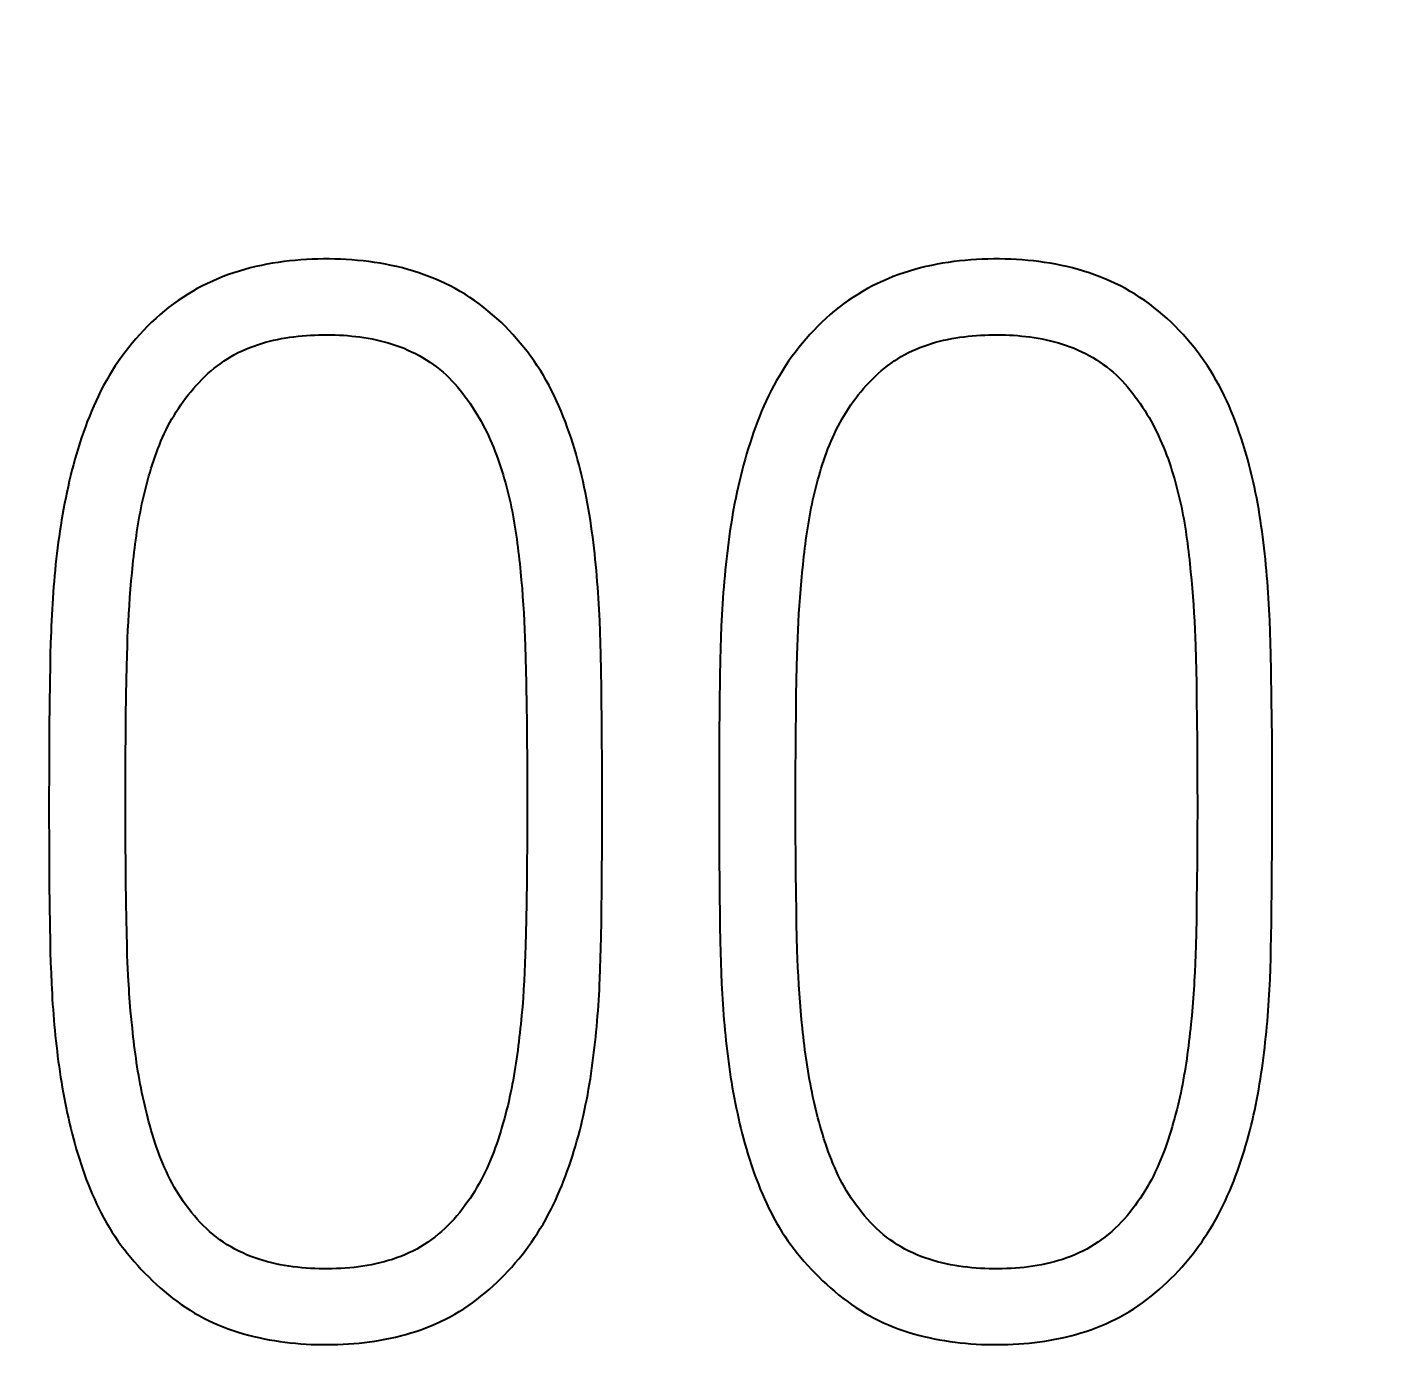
# Model space of a CAD drawing. Extents: x 0 to 420, y 0 to 297.
# Drawn here: x 137.503 to 139.524, y 172.102 to 174.103 of the extents above; entities that cross this region are included whole.
import ezdxf
from ezdxf.enums import TextEntityAlignment as Align

# ---------------------------------------------------------------- set-up
doc = ezdxf.new("R2010")
doc.units = 0
doc.header["$LTSCALE"] = 23.1
doc.layers.add('10100_DIM_FRONT', color=7, linetype='CONTINUOUS')
doc.layers.add('10500_FRONT_LABELING', color=7, linetype='CONTINUOUS')
doc.dimstyles.get("Standard").update_dxf_attribs({"dimtxt": 2.5, "dimasz": 2.5, "dimexe": 1.25, "dimexo": 0.625, "dimtad": 1, "dimcen": 2.5, "dimazin": 3, "dimtfac": 1, "dimtmove": 0, "dimatfit": 3})

# ---------------------------------------------------------------- blocks, each defined once
blk = doc.blocks.new('*D1')
at = {"layer": '10100_DIM_FRONT', "linetype": 'CONTINUOUS'}
for p, q in [((146.3081, 189.647), (146.3081, 124.8979)), ((102.8081, 149.198), (102.8081, 124.8979)), ((102.8081, 126.8979), (124.5581, 126.8979)), ((146.3081, 126.8979), (124.5581, 126.8979))]:
    blk.add_line(p, q, dxfattribs=at)
for points in [[(106.3081, 127.3979), (102.8081, 126.8979), (106.3081, 126.3979)], [(142.8081, 126.3979), (146.3081, 126.8979), (142.8081, 127.3979)]]:
    blk.add_solid(points, dxfattribs=at)
blk.add_text('43,5', height=3.5, dxfattribs=at).set_placement((120.5248, 127.7729), (130.2748, 127.7729), align=Align.FIT)

msp = doc.modelspace()

# ---------------------------------------------------------------- linework, layer by layer
at = {"layer": '10500_FRONT_LABELING', "color": 7, "linetype": 'CONTINUOUS'}
for p, q in [((138.2386, 173.3021), (138.2398, 173.2899)), ((139.2388, 173.3021), (139.24, 173.2899)), ((137.6578, 173.2641), (137.6588, 173.2764)), ((137.6588, 173.2764), (137.66, 173.2886)), ((138.2398, 173.2899), (138.2409, 173.2777)), ((138.2409, 173.2777), (138.242, 173.2655)), ((138.658, 173.2641), (138.659, 173.2764)), ((138.659, 173.2764), (138.6601, 173.2886)), ((139.24, 173.2899), (139.2411, 173.2777)), ((139.2411, 173.2777), (139.2422, 173.2655)), ((137.6569, 173.2519), (137.6578, 173.2641)), ((138.242, 173.2655), (138.2429, 173.2533)), ((138.2429, 173.2533), (138.2438, 173.241)), ((138.6571, 173.2519), (138.658, 173.2641)), ((139.2422, 173.2655), (139.2431, 173.2533)), ((139.2431, 173.2533), (139.244, 173.241)), ((137.6552, 173.2275), (137.656, 173.2397)), ((137.656, 173.2397), (137.6569, 173.2519)), ((138.2438, 173.241), (138.2446, 173.2288)), ((138.6554, 173.2275), (138.6562, 173.2397)), ((138.6562, 173.2397), (138.6571, 173.2519)), ((139.244, 173.241), (139.2448, 173.2288)), ((137.6539, 173.203), (137.6545, 173.2152)), ((137.6545, 173.2152), (137.6552, 173.2275)), ((138.2446, 173.2288), (138.2453, 173.2165)), ((138.2453, 173.2165), (138.2459, 173.2042)), ((138.3587, 173.2005), (138.358, 173.2172)), ((138.6541, 173.203), (138.6547, 173.2152)), ((138.6547, 173.2152), (138.6554, 173.2275)), ((139.2448, 173.2288), (139.2455, 173.2165)), ((139.2455, 173.2165), (139.2461, 173.2042)), ((139.3589, 173.2005), (139.3582, 173.2172)), ((137.6534, 173.1908), (137.6539, 173.203)), ((138.2459, 173.2042), (138.2464, 173.1919)), ((138.3592, 173.1838), (138.3587, 173.2005)), ((138.6536, 173.1908), (138.6541, 173.203)), ((139.2461, 173.2042), (139.2466, 173.1919)), ((139.3594, 173.1838), (139.3589, 173.2005)), ((137.5384, 173.184), (137.538, 173.1673)), ((137.6526, 173.1663), (137.653, 173.1785)), ((137.653, 173.1785), (137.6534, 173.1908)), ((138.2464, 173.1919), (138.2469, 173.1796)), ((138.2469, 173.1796), (138.2474, 173.1611)), ((138.3597, 173.1671), (138.3592, 173.1838)), ((138.5384, 173.1757), (138.538, 173.1589)), ((138.5389, 173.1924), (138.5384, 173.1757)), ((138.6528, 173.1663), (138.6532, 173.1785)), ((138.6532, 173.1785), (138.6536, 173.1908)), ((139.2466, 173.1919), (139.2471, 173.1796)), ((139.2471, 173.1796), (139.2476, 173.1611)), ((139.3599, 173.1671), (139.3594, 173.1838)), ((137.538, 173.1673), (137.5376, 173.1506)), ((137.6521, 173.1479), (137.6526, 173.1663)), ((138.2474, 173.1611), (138.2479, 173.1427)), ((138.3602, 173.142), (138.3597, 173.1671)), ((138.538, 173.1589), (138.5375, 173.1338)), ((138.6523, 173.1479), (138.6528, 173.1663)), ((139.2476, 173.1611), (139.2481, 173.1427)), ((139.3604, 173.142), (139.3599, 173.1671)), ((137.5376, 173.1506), (137.5372, 173.1255)), ((137.6517, 173.1295), (137.6521, 173.1479)), ((138.3605, 173.1169), (138.3602, 173.142)), ((138.5375, 173.1338), (138.537, 173.092)), ((138.6519, 173.1295), (138.6523, 173.1479)), ((139.2481, 173.1427), (139.2485, 173.1242)), ((139.3609, 173.1002), (139.3604, 173.142)), ((137.5372, 173.1255), (137.5365, 173.0585)), ((137.6513, 173.105), (137.6517, 173.1295)), ((138.2484, 173.118), (138.2488, 173.0934)), ((138.3613, 173.05), (138.3605, 173.1169)), ((138.6514, 173.105), (138.6519, 173.1295)), ((139.2485, 173.1242), (139.2489, 173.0996)), ((137.6508, 173.0744), (137.6513, 173.105)), ((138.2488, 173.0934), (138.2492, 173.0626)), ((138.537, 173.092), (138.5365, 173.0417)), ((138.6511, 173.0805), (138.6514, 173.105)), ((139.2489, 173.0996), (139.2493, 173.0688)), ((139.3615, 173.0416), (139.3609, 173.1002)), ((137.6505, 173.0437), (137.6508, 173.0744)), ((138.6507, 173.0499), (138.6511, 173.0805)), ((137.5365, 173.0585), (137.5361, 173.0082)), ((138.2492, 173.0626), (138.2494, 173.038)), ((139.2493, 173.0688), (139.2496, 173.038)), ((137.6503, 173.0192), (137.6505, 173.0437)), ((138.2494, 173.038), (138.2496, 173.0134)), ((138.3616, 172.9998), (138.3613, 173.05)), ((138.5365, 173.0417), (138.5362, 172.9915)), ((138.6505, 173.0254), (138.6507, 173.0499)), ((139.2496, 173.038), (139.2498, 173.0134)), ((139.3618, 172.9914), (139.3615, 173.0416)), ((137.6502, 172.9886), (137.6503, 173.0192)), ((138.2496, 173.0134), (138.2497, 172.9826)), ((138.6504, 172.9947), (138.6505, 173.0254)), ((139.2498, 173.0134), (139.2499, 172.9826)), ((137.5361, 173.0082), (137.536, 172.9335)), ((138.3617, 172.9579), (138.3616, 172.9998)), ((138.5362, 172.9915), (138.5362, 172.9179)), ((138.6503, 172.9641), (138.6504, 172.9947)), ((139.3618, 172.9579), (139.3618, 172.9914)), ((137.6501, 172.9579), (137.6502, 172.9886)), ((138.2497, 172.9826), (138.2498, 172.9335)), ((139.2499, 172.9826), (139.25, 172.9335)), ((137.6501, 172.9075), (137.6501, 172.9579)), ((138.3615, 172.8864), (138.3617, 172.9579)), ((138.6503, 172.914), (138.6503, 172.9641)), ((139.3617, 172.8864), (139.3618, 172.9579)), ((137.536, 172.9335), (137.5361, 172.8788)), ((138.2498, 172.9335), (138.2497, 172.9075)), ((139.25, 172.9335), (139.2499, 172.9075)), ((138.5362, 172.9179), (138.5364, 172.8632)), ((138.6504, 172.8945), (138.6503, 172.914)), ((137.6503, 172.8815), (137.6501, 172.9075)), ((138.2497, 172.9075), (138.2496, 172.8815)), ((138.6505, 172.8685), (138.6504, 172.8945)), ((139.2499, 172.9075), (139.2498, 172.8815)), ((137.5361, 172.8788), (137.5365, 172.8241)), ((137.6505, 172.8555), (137.6503, 172.8815)), ((138.2496, 172.8815), (138.2494, 172.8554)), ((138.3612, 172.8313), (138.3615, 172.8864)), ((139.2498, 172.8815), (139.2496, 172.8554)), ((139.3614, 172.8313), (139.3617, 172.8864)), ((137.6507, 172.8295), (137.6505, 172.8555)), ((138.2494, 172.8554), (138.2492, 172.8294)), ((138.5364, 172.8632), (138.5367, 172.8241)), ((138.6508, 172.8425), (138.6505, 172.8685)), ((139.2496, 172.8554), (139.2493, 172.8294)), ((137.6512, 172.797), (137.6507, 172.8295)), ((138.2492, 172.8294), (138.2487, 172.7969)), ((138.3605, 172.7685), (138.3612, 172.8313)), ((138.6512, 172.81), (138.6508, 172.8425)), ((139.2493, 172.8294), (139.2489, 172.7969)), ((139.3606, 172.7685), (139.3614, 172.8313)), ((137.5365, 172.8241), (137.5373, 172.7616)), ((138.5367, 172.8241), (138.5375, 172.7616)), ((138.6515, 172.784), (138.6512, 172.81)), ((137.6516, 172.771), (137.6512, 172.797)), ((138.2487, 172.7969), (138.2483, 172.7708)), ((139.2489, 172.7969), (139.2485, 172.7708)), ((137.652, 172.7515), (137.6516, 172.771)), ((138.2483, 172.7708), (138.2479, 172.7513)), ((138.3601, 172.7449), (138.3605, 172.7685)), ((138.6519, 172.7645), (138.6515, 172.784)), ((139.2485, 172.7708), (139.2481, 172.7513)), ((139.3603, 172.7449), (139.3606, 172.7685)), ((137.5373, 172.7616), (137.5377, 172.7382)), ((137.6525, 172.732), (137.652, 172.7515)), ((138.2479, 172.7513), (138.2474, 172.7318)), ((138.5375, 172.7616), (138.5379, 172.7382)), ((138.6524, 172.745), (138.6519, 172.7645)), ((139.2481, 172.7513), (139.2475, 172.7318)), ((137.5377, 172.7382), (137.538, 172.7226)), ((137.6529, 172.719), (137.6525, 172.732)), ((138.2474, 172.7318), (138.2469, 172.7188)), ((138.3594, 172.7135), (138.3598, 172.7292)), ((138.3598, 172.7292), (138.3601, 172.7449)), ((138.5379, 172.7382), (138.5382, 172.7226)), ((138.6529, 172.7255), (138.6524, 172.745)), ((139.2475, 172.7318), (139.2471, 172.7188)), ((139.3595, 172.7135), (139.3599, 172.7292)), ((139.3599, 172.7292), (139.3603, 172.7449)), ((137.538, 172.7226), (137.5385, 172.707)), ((137.6534, 172.706), (137.6529, 172.719)), ((138.2469, 172.7188), (138.2464, 172.7058)), ((138.3589, 172.6978), (138.3594, 172.7135)), ((138.5382, 172.7226), (138.5387, 172.707)), ((138.6534, 172.7125), (138.6529, 172.7255)), ((138.6539, 172.6995), (138.6534, 172.7125)), ((139.2471, 172.7188), (139.2466, 172.7058)), ((139.3591, 172.6978), (139.3595, 172.7135)), ((137.5385, 172.707), (137.539, 172.6914)), ((137.539, 172.6914), (137.5397, 172.6758)), ((138.2464, 172.7058), (138.2459, 172.6928)), ((138.5387, 172.707), (138.5392, 172.6914)), ((138.5392, 172.6914), (138.5398, 172.6758)), ((138.6545, 172.6865), (138.6539, 172.6995)), ((139.2466, 172.7058), (139.246, 172.6928)), ((137.6551, 172.6735), (137.6543, 172.6865)), ((138.6553, 172.6735), (138.6545, 172.6865)), ((137.6579, 172.6348), (137.6569, 172.6477)), ((138.2435, 172.6539), (138.2425, 172.6409)), ((138.2444, 172.6668), (138.2435, 172.6539)), ((138.6581, 172.6348), (138.6571, 172.6477)), ((139.2437, 172.6539), (139.2427, 172.6409)), ((139.2446, 172.6668), (139.2437, 172.6539)), ((137.6591, 172.6219), (137.6579, 172.6348)), ((138.2425, 172.6409), (138.2413, 172.628)), ((138.6593, 172.6219), (138.6581, 172.6348)), ((139.2427, 172.6409), (139.2415, 172.628)), ((137.6604, 172.609), (137.6591, 172.6219)), ((138.6606, 172.609), (138.6593, 172.6219))]:
    msp.add_line(p, q, dxfattribs=at)
for points in [[(138.358, 173.2172), (138.3577, 173.2255), (138.3572, 173.2339), (138.3568, 173.2422), (138.3562, 173.2505), (138.3557, 173.2589), (138.3551, 173.2672), (138.3544, 173.2755), (138.3537, 173.2838), (138.353, 173.2921), (138.3522, 173.3005), (138.3514, 173.3088), (138.3505, 173.3171), (138.3495, 173.3254), (138.3485, 173.3337), (138.3475, 173.342), (138.3464, 173.3502), (138.3452, 173.3585), (138.344, 173.3668), (138.3427, 173.3751), (138.3413, 173.3833), (138.3399, 173.3916), (138.3384, 173.3999), (138.3368, 173.4081), (138.335, 173.4163), (138.3332, 173.4246), (138.3313, 173.4328), (138.3293, 173.441), (138.3272, 173.4492), (138.325, 173.4574), (138.3227, 173.4656), (138.3203, 173.4738), (138.3178, 173.4819), (138.3152, 173.49), (138.3124, 173.4981), (138.3096, 173.5061), (138.3067, 173.514), (138.3036, 173.5219), (138.3004, 173.5298), (138.2971, 173.5376), (138.2936, 173.5453), (138.29, 173.5529), (138.2862, 173.5605), (138.2823, 173.5681), (138.2782, 173.5755), (138.2739, 173.5829), (138.2694, 173.5902), (138.2648, 173.5974), (138.26, 173.6044), (138.255, 173.6114), (138.25, 173.6182), (138.2448, 173.6248), (138.2395, 173.6314), (138.234, 173.6379), (138.2284, 173.6442), (138.2227, 173.6503), (138.2168, 173.6564), (138.2107, 173.6623), (138.2045, 173.6681), (138.1982, 173.6737), (138.1917, 173.6792), (138.185, 173.6845), (138.1782, 173.6897), (138.1712, 173.6947), (138.1641, 173.6995), (138.157, 173.7041), (138.1497, 173.7085), (138.1424, 173.7126), (138.1349, 173.7166), (138.1273, 173.7203), (138.1197, 173.7239), (138.1119, 173.7272), (138.1041, 173.7304), (138.0961, 173.7334), (138.0881, 173.7362), (138.08, 173.7388), (138.0718, 173.7412), (138.0635, 173.7434), (138.0552, 173.7454), (138.0469, 173.7473), (138.0385, 173.749), (138.0302, 173.7505), (138.0218, 173.7518), (138.0134, 173.7529), (138.005, 173.7539), (137.9966, 173.7548), (137.9882, 173.7555), (137.9797, 173.756), (137.9713, 173.7564), (137.9628, 173.7567), (137.9543, 173.7568), (137.9458, 173.7568), (137.9373, 173.7567), (137.9288, 173.7564), (137.9203, 173.756), (137.9118, 173.7555), (137.9033, 173.7548), (137.8948, 173.7539), (137.8864, 173.7529), (137.878, 173.7518), (137.8696, 173.7504), (137.8613, 173.749), (137.853, 173.7473), (137.8447, 173.7455), (137.8365, 173.7434), (137.8283, 173.7412), (137.8202, 173.7388), (137.8121, 173.7363), (137.804, 173.7335), (137.796, 173.7305), (137.7881, 173.7273), (137.7803, 173.7239), (137.7725, 173.7203), (137.7649, 173.7166), (137.7574, 173.7126), (137.7501, 173.7084), (137.7428, 173.704), (137.7357, 173.6995), (137.7287, 173.6947), (137.7218, 173.6898), (137.715, 173.6847), (137.7084, 173.6794), (137.7019, 173.6739), (137.6954, 173.6682), (137.6892, 173.6624), (137.6831, 173.6564), (137.6772, 173.6503), (137.6714, 173.6441), (137.6658, 173.6378), (137.6603, 173.6313), (137.655, 173.6247), (137.6498, 173.618), (137.6447, 173.6112), (137.6398, 173.6042), (137.635, 173.5972), (137.6304, 173.59), (137.6259, 173.5827), (137.6216, 173.5753), (137.6175, 173.5679), (137.6136, 173.5604), (137.6098, 173.5528), (137.6062, 173.5452), (137.6028, 173.5375), (137.5995, 173.5298), (137.5963, 173.522), (137.5932, 173.5141), (137.5903, 173.5062), (137.5874, 173.4983), (137.5847, 173.4903), (137.5821, 173.4823), (137.5796, 173.4742), (137.5771, 173.4661), (137.5748, 173.458), (137.5725, 173.4498), (137.5703, 173.4416), (137.5683, 173.4334), (137.5663, 173.4252), (137.5644, 173.4169), (137.5626, 173.4086), (137.5609, 173.4004), (137.5592, 173.3921), (137.5577, 173.3838), (137.5562, 173.3756), (137.5548, 173.3673), (137.5535, 173.359), (137.5522, 173.3507), (137.551, 173.3424), (137.5499, 173.3341), (137.5488, 173.3258)], [(139.3582, 173.2172), (139.3578, 173.2255), (139.3574, 173.2339), (139.3569, 173.2422), (139.3564, 173.2505), (139.3559, 173.2589), (139.3553, 173.2672), (139.3546, 173.2755), (139.3539, 173.2838), (139.3532, 173.2921), (139.3524, 173.3005), (139.3516, 173.3088), (139.3507, 173.3171), (139.3497, 173.3254), (139.3487, 173.3337), (139.3477, 173.342), (139.3466, 173.3502), (139.3454, 173.3585), (139.3442, 173.3668), (139.3429, 173.3751), (139.3415, 173.3833), (139.3401, 173.3916), (139.3386, 173.3999), (139.3369, 173.4081), (139.3352, 173.4163), (139.3334, 173.4246), (139.3315, 173.4328), (139.3295, 173.441), (139.3274, 173.4492), (139.3252, 173.4574), (139.3229, 173.4656), (139.3205, 173.4738), (139.318, 173.4819), (139.3154, 173.49), (139.3126, 173.4981), (139.3098, 173.5061), (139.3069, 173.514), (139.3038, 173.5219), (139.3006, 173.5298), (139.2973, 173.5376), (139.2938, 173.5453), (139.2902, 173.5529), (139.2864, 173.5605), (139.2825, 173.5681), (139.2783, 173.5755), (139.2741, 173.5829), (139.2696, 173.5902), (139.2649, 173.5974), (139.2602, 173.6044), (139.2552, 173.6114), (139.2502, 173.6182), (139.245, 173.6248), (139.2397, 173.6314), (139.2342, 173.6379), (139.2286, 173.6442), (139.2229, 173.6503), (139.217, 173.6564), (139.2109, 173.6623), (139.2047, 173.6681), (139.1984, 173.6737), (139.1919, 173.6792), (139.1852, 173.6845), (139.1784, 173.6897), (139.1714, 173.6947), (139.1643, 173.6995), (139.1572, 173.7041), (139.1499, 173.7085), (139.1426, 173.7126), (139.1351, 173.7166), (139.1275, 173.7203), (139.1199, 173.7239), (139.1121, 173.7272), (139.1043, 173.7304), (139.0963, 173.7334), (139.0883, 173.7362), (139.0802, 173.7388), (139.072, 173.7412), (139.0637, 173.7434), (139.0554, 173.7454), (139.0471, 173.7473), (139.0387, 173.749), (139.0304, 173.7505), (139.022, 173.7518), (139.0136, 173.7529), (139.0052, 173.7539), (138.9968, 173.7548), (138.9884, 173.7555), (138.9799, 173.756), (138.9715, 173.7564), (138.963, 173.7567), (138.9545, 173.7568), (138.946, 173.7568), (138.9375, 173.7567), (138.929, 173.7564), (138.9205, 173.756), (138.9119, 173.7555), (138.9035, 173.7548), (138.895, 173.7539), (138.8865, 173.7529), (138.8781, 173.7518), (138.8698, 173.7504), (138.8615, 173.749), (138.8532, 173.7473), (138.8449, 173.7455), (138.8367, 173.7434), (138.8285, 173.7412), (138.8204, 173.7388), (138.8123, 173.7363), (138.8042, 173.7335), (138.7962, 173.7305), (138.7883, 173.7273), (138.7804, 173.7239), (138.7727, 173.7203), (138.7651, 173.7166), (138.7576, 173.7126), (138.7503, 173.7084), (138.743, 173.704), (138.7359, 173.6995), (138.7289, 173.6947), (138.722, 173.6898), (138.7152, 173.6847), (138.7086, 173.6794), (138.702, 173.6739), (138.6956, 173.6682), (138.6894, 173.6624), (138.6833, 173.6564), (138.6774, 173.6503), (138.6716, 173.6441), (138.666, 173.6378), (138.6605, 173.6313), (138.6551, 173.6247), (138.65, 173.618), (138.6449, 173.6112), (138.64, 173.6042), (138.6352, 173.5972), (138.6306, 173.59), (138.6261, 173.5827), (138.6218, 173.5753), (138.6177, 173.5679), (138.6138, 173.5604), (138.61, 173.5528), (138.6064, 173.5452), (138.603, 173.5375), (138.5997, 173.5298), (138.5965, 173.522), (138.5934, 173.5141), (138.5905, 173.5062), (138.5876, 173.4983), (138.5849, 173.4903), (138.5823, 173.4823), (138.5798, 173.4742), (138.5773, 173.4661), (138.575, 173.458), (138.5727, 173.4498), (138.5705, 173.4416), (138.5685, 173.4334), (138.5665, 173.4252), (138.5646, 173.4169), (138.5628, 173.4086), (138.561, 173.4004), (138.5594, 173.3921), (138.5579, 173.3838), (138.5564, 173.3756), (138.555, 173.3673), (138.5537, 173.359), (138.5524, 173.3507), (138.5512, 173.3424), (138.5501, 173.3341), (138.549, 173.3258)], [(137.66, 173.2886), (137.6612, 173.3008), (137.6618, 173.3069), (137.6625, 173.313), (137.6632, 173.3191), (137.6639, 173.3252), (137.6647, 173.3313), (137.6655, 173.3374), (137.6664, 173.3435), (137.6673, 173.3495), (137.6682, 173.3556), (137.6692, 173.3616), (137.6702, 173.3677), (137.6713, 173.3737), (137.6724, 173.3797), (137.6736, 173.3857), (137.6748, 173.3917), (137.6761, 173.3976), (137.6775, 173.4036), (137.6789, 173.4095), (137.6803, 173.4154), (137.6819, 173.4213), (137.6834, 173.4272), (137.6851, 173.433), (137.6868, 173.4389), (137.6885, 173.4447), (137.6904, 173.4505), (137.6923, 173.4563), (137.6943, 173.4621), (137.6963, 173.4678), (137.6985, 173.4735), (137.7008, 173.4792), (137.7031, 173.4849), (137.7056, 173.4905), (137.7081, 173.4961), (137.7108, 173.5017), (137.7136, 173.5072), (137.7165, 173.5127), (137.7195, 173.5181), (137.7227, 173.5235), (137.7259, 173.5288), (137.7293, 173.5339), (137.7327, 173.5391), (137.7363, 173.5441), (137.7399, 173.5491), (137.7437, 173.5539), (137.7476, 173.5587), (137.7516, 173.5635), (137.7557, 173.5681), (137.7599, 173.5727), (137.7643, 173.5771), (137.7687, 173.5815), (137.7732, 173.5857), (137.7779, 173.5897), (137.7826, 173.5937), (137.7874, 173.5975), (137.7923, 173.6011), (137.7974, 173.6046), (137.8025, 173.608), (137.8078, 173.6112), (137.8131, 173.6142), (137.8186, 173.6171), (137.8242, 173.6198), (137.8299, 173.6223), (137.8357, 173.6247), (137.8415, 173.6269), (137.8473, 173.6289), (137.8532, 173.6308), (137.8592, 173.6325), (137.8651, 173.634), (137.8711, 173.6355), (137.8771, 173.6368), (137.8832, 173.638), (137.8893, 173.639), (137.8954, 173.64), (137.9016, 173.6408), (137.9077, 173.6415), (137.9139, 173.6421), (137.9201, 173.6426), (137.9263, 173.643), (137.9325, 173.6433), (137.9387, 173.6435), (137.9448, 173.6436), (137.951, 173.6437), (137.9572, 173.6436), (137.9633, 173.6434), (137.9694, 173.6432), (137.9756, 173.6429), (137.9817, 173.6424), (137.9878, 173.6419), (137.9939, 173.6412), (138, 173.6405), (138.0061, 173.6396), (138.0122, 173.6386), (138.0183, 173.6375), (138.0243, 173.6362), (138.0304, 173.6348), (138.0364, 173.6333), (138.0424, 173.6316), (138.0484, 173.6298), (138.0543, 173.6278), (138.0602, 173.6257), (138.066, 173.6235), (138.0717, 173.621), (138.0773, 173.6185), (138.0829, 173.6157), (138.0883, 173.6128), (138.0937, 173.6098), (138.0991, 173.6065), (138.1043, 173.6031), (138.1094, 173.5996), (138.1145, 173.5958), (138.1194, 173.592), (138.1241, 173.588), (138.1287, 173.5838), (138.1331, 173.5796), (138.1375, 173.5751), (138.1417, 173.5706), (138.1457, 173.5659), (138.1497, 173.5611), (138.1535, 173.5562), (138.1572, 173.5512), (138.1609, 173.5462), (138.1645, 173.541), (138.1679, 173.5359), (138.1713, 173.5307), (138.1745, 173.5254), (138.1777, 173.5201), (138.1808, 173.5147), (138.1837, 173.5093), (138.1865, 173.5038), (138.1893, 173.4983), (138.1919, 173.4928), (138.1945, 173.4871), (138.197, 173.4815), (138.1993, 173.4758), (138.2016, 173.47), (138.2039, 173.4642), (138.206, 173.4584), (138.208, 173.4525), (138.21, 173.4466), (138.2119, 173.4407), (138.2138, 173.4348), (138.2155, 173.4288), (138.2172, 173.4229)], [(138.6601, 173.2886), (138.6614, 173.3008), (138.662, 173.3069), (138.6627, 173.313), (138.6634, 173.3191), (138.6641, 173.3252), (138.6649, 173.3313), (138.6657, 173.3374), (138.6666, 173.3435), (138.6675, 173.3495), (138.6684, 173.3556), (138.6694, 173.3616), (138.6704, 173.3677), (138.6715, 173.3737), (138.6726, 173.3797), (138.6738, 173.3857), (138.675, 173.3917), (138.6763, 173.3976), (138.6776, 173.4036), (138.6791, 173.4095), (138.6805, 173.4154), (138.682, 173.4213), (138.6836, 173.4272), (138.6853, 173.433), (138.687, 173.4389), (138.6887, 173.4447), (138.6906, 173.4505), (138.6925, 173.4563), (138.6945, 173.4621), (138.6965, 173.4678), (138.6987, 173.4735), (138.7009, 173.4792), (138.7033, 173.4849), (138.7057, 173.4905), (138.7083, 173.4961), (138.711, 173.5017), (138.7138, 173.5072), (138.7167, 173.5127), (138.7197, 173.5181), (138.7229, 173.5235), (138.7261, 173.5288), (138.7295, 173.5339), (138.7329, 173.5391), (138.7365, 173.5441), (138.7401, 173.5491), (138.7439, 173.5539), (138.7478, 173.5587), (138.7518, 173.5635), (138.7559, 173.5681), (138.7601, 173.5727), (138.7645, 173.5771), (138.7689, 173.5815), (138.7734, 173.5857), (138.7781, 173.5897), (138.7828, 173.5937), (138.7876, 173.5975), (138.7925, 173.6011), (138.7976, 173.6046), (138.8027, 173.608), (138.8079, 173.6112), (138.8133, 173.6142), (138.8188, 173.6171), (138.8244, 173.6198), (138.8301, 173.6223), (138.8358, 173.6247), (138.8417, 173.6269), (138.8475, 173.6289), (138.8534, 173.6308), (138.8594, 173.6325), (138.8653, 173.634), (138.8713, 173.6355), (138.8773, 173.6368), (138.8834, 173.638), (138.8895, 173.639), (138.8956, 173.64), (138.9017, 173.6408), (138.9079, 173.6415), (138.9141, 173.6421), (138.9203, 173.6426), (138.9265, 173.643), (138.9327, 173.6433), (138.9389, 173.6435), (138.945, 173.6436), (138.9512, 173.6437), (138.9573, 173.6436), (138.9635, 173.6434), (138.9696, 173.6432), (138.9758, 173.6429), (138.9819, 173.6424), (138.988, 173.6419), (138.9941, 173.6412), (139.0002, 173.6405), (139.0063, 173.6396), (139.0124, 173.6386), (139.0185, 173.6375), (139.0245, 173.6362), (139.0306, 173.6348), (139.0366, 173.6333), (139.0426, 173.6316), (139.0486, 173.6298), (139.0545, 173.6278), (139.0604, 173.6257), (139.0662, 173.6235), (139.0719, 173.621), (139.0775, 173.6185), (139.083, 173.6157), (139.0885, 173.6128), (139.0939, 173.6098), (139.0993, 173.6065), (139.1045, 173.6031), (139.1096, 173.5996), (139.1147, 173.5958), (139.1195, 173.592), (139.1243, 173.588), (139.1289, 173.5838), (139.1333, 173.5796), (139.1377, 173.5751), (139.1418, 173.5706), (139.1459, 173.5659), (139.1498, 173.5611), (139.1537, 173.5562), (139.1574, 173.5512), (139.1611, 173.5462), (139.1647, 173.541), (139.1681, 173.5359), (139.1715, 173.5307), (139.1747, 173.5254), (139.1779, 173.5201), (139.1809, 173.5147), (139.1839, 173.5093), (139.1867, 173.5038), (139.1895, 173.4983), (139.1921, 173.4928), (139.1947, 173.4871), (139.1972, 173.4815), (139.1995, 173.4758), (139.2018, 173.47), (139.204, 173.4642), (139.2062, 173.4584), (139.2082, 173.4525), (139.2102, 173.4466), (139.2121, 173.4407), (139.2139, 173.4348), (139.2157, 173.4288), (139.2174, 173.4229)], [(138.2172, 173.4229), (138.2188, 173.4169), (138.2204, 173.4109), (138.2218, 173.4049), (138.2233, 173.399), (138.2246, 173.393), (138.2259, 173.387), (138.2271, 173.3809), (138.2283, 173.3749), (138.2294, 173.3689), (138.2305, 173.3628), (138.2315, 173.3568), (138.2324, 173.3507), (138.2333, 173.3447), (138.2342, 173.3386), (138.235, 173.3326), (138.2358, 173.3265), (138.2365, 173.3204), (138.2372, 173.3143), (138.2379, 173.3082), (138.2386, 173.3021)], [(139.2174, 173.4229), (139.219, 173.4169), (139.2205, 173.4109), (139.222, 173.4049), (139.2234, 173.399), (139.2248, 173.393), (139.2261, 173.387), (139.2273, 173.3809), (139.2285, 173.3749), (139.2296, 173.3689), (139.2306, 173.3628), (139.2316, 173.3568), (139.2326, 173.3507), (139.2335, 173.3447), (139.2344, 173.3386), (139.2352, 173.3326), (139.236, 173.3265), (139.2367, 173.3204), (139.2374, 173.3143), (139.2381, 173.3082), (139.2388, 173.3021)], [(137.5488, 173.3258), (137.5478, 173.3175), (137.5468, 173.3092), (137.5459, 173.3008), (137.5451, 173.2925), (137.5443, 173.2842), (137.5435, 173.2759), (137.5428, 173.2675), (137.5422, 173.2592), (137.5416, 173.2509), (137.541, 173.2425), (137.5405, 173.2342), (137.5401, 173.2258), (137.5397, 173.2175), (137.5393, 173.2091), (137.539, 173.2008), (137.5384, 173.184)], [(138.549, 173.3258), (138.548, 173.3175), (138.547, 173.3092), (138.5461, 173.3008), (138.5453, 173.2925), (138.5445, 173.2842), (138.5437, 173.2759), (138.543, 173.2675), (138.5424, 173.2592), (138.5418, 173.2509), (138.5412, 173.2425), (138.5407, 173.2342), (138.5403, 173.2258), (138.5399, 173.2175), (138.5395, 173.2091), (138.5389, 173.1924)], [(138.2479, 173.1427), (138.2483, 173.1242), (138.2484, 173.118)], [(137.6543, 172.6865), (137.6537, 172.6995), (137.6534, 172.706)], [(138.2459, 172.6928), (138.2452, 172.6798), (138.2448, 172.6733), (138.2444, 172.6668)], [(138.3301, 172.4637), (138.3319, 172.4715), (138.3337, 172.4792), (138.3354, 172.4869), (138.337, 172.4947), (138.3386, 172.5025), (138.34, 172.5102), (138.3414, 172.518), (138.3427, 172.5258), (138.344, 172.5336), (138.3452, 172.5414), (138.3463, 172.5492), (138.3474, 172.557), (138.3484, 172.5648), (138.3494, 172.5726), (138.3504, 172.5804), (138.3512, 172.5882), (138.3521, 172.596), (138.3529, 172.6038), (138.3536, 172.6116), (138.3543, 172.6195), (138.3549, 172.6273), (138.3555, 172.6351), (138.3561, 172.6429), (138.3566, 172.6508), (138.3571, 172.6586), (138.3575, 172.6664), (138.3579, 172.6743), (138.3583, 172.6821), (138.3589, 172.6978)], [(139.246, 172.6928), (139.2454, 172.6798), (139.245, 172.6733), (139.2446, 172.6668)], [(139.3303, 172.4637), (139.3321, 172.4715), (139.3339, 172.4792), (139.3356, 172.4869), (139.3372, 172.4947), (139.3387, 172.5025), (139.3402, 172.5102), (139.3416, 172.518), (139.3429, 172.5258), (139.3442, 172.5336), (139.3454, 172.5414), (139.3465, 172.5492), (139.3476, 172.557), (139.3486, 172.5648), (139.3496, 172.5726), (139.3505, 172.5804), (139.3514, 172.5882), (139.3523, 172.596), (139.353, 172.6038), (139.3538, 172.6116), (139.3545, 172.6195), (139.3551, 172.6273), (139.3557, 172.6351), (139.3563, 172.6429), (139.3568, 172.6508), (139.3573, 172.6586), (139.3577, 172.6664), (139.3581, 172.6743), (139.3585, 172.6821), (139.3591, 172.6978)], [(137.5397, 172.6758), (137.54, 172.668), (137.5405, 172.6603), (137.5409, 172.6525), (137.5414, 172.6447), (137.542, 172.6369), (137.5426, 172.6292), (137.5432, 172.6214), (137.5439, 172.6136), (137.5446, 172.6059), (137.5454, 172.5981), (137.5462, 172.5904), (137.547, 172.5826), (137.548, 172.5749), (137.5489, 172.5671), (137.5499, 172.5594), (137.551, 172.5517), (137.5521, 172.5439), (137.5532, 172.5362), (137.5545, 172.5285), (137.5558, 172.5208), (137.5571, 172.5131), (137.5585, 172.5054), (137.56, 172.4977), (137.5615, 172.49), (137.5632, 172.4823), (137.5649, 172.4746), (137.5666, 172.4669), (137.5685, 172.4593), (137.5705, 172.4516), (137.5725, 172.444), (137.5746, 172.4363), (137.5768, 172.4287), (137.5791, 172.4211), (137.5814, 172.4135), (137.5839, 172.4059), (137.5864, 172.3984), (137.589, 172.3909), (137.5917, 172.3835), (137.5946, 172.3761), (137.5975, 172.3687), (137.6005, 172.3614), (137.6037, 172.3542), (137.607, 172.347), (137.6104, 172.3399), (137.614, 172.3328), (137.6177, 172.3258), (137.6216, 172.3188), (137.6256, 172.312), (137.6298, 172.3052), (137.6342, 172.2985), (137.6387, 172.2919), (137.6433, 172.2854), (137.6481, 172.2791), (137.653, 172.2728), (137.658, 172.2667), (137.6631, 172.2607), (137.6684, 172.2548), (137.6737, 172.2491), (137.6792, 172.2434), (137.6848, 172.2378), (137.6904, 172.2323), (137.6962, 172.2269), (137.7021, 172.2216), (137.7081, 172.2165), (137.7143, 172.2114), (137.7205, 172.2064), (137.7269, 172.2016), (137.7334, 172.197), (137.74, 172.1925), (137.7466, 172.1882), (137.7534, 172.184), (137.7602, 172.1801), (137.7672, 172.1764), (137.7742, 172.1729), (137.7814, 172.1695), (137.7886, 172.1664), (137.796, 172.1634), (137.8034, 172.1606), (137.8109, 172.1579), (137.8185, 172.1555), (137.8261, 172.1532), (137.8338, 172.151), (137.8415, 172.1491), (137.8492, 172.1473), (137.857, 172.1456), (137.8648, 172.1441), (137.8725, 172.1428), (137.8803, 172.1416), (137.8882, 172.1406), (137.896, 172.1396), (137.9039, 172.1389), (137.9117, 172.1382), (137.9196, 172.1377), (137.9275, 172.1373), (137.9354, 172.137), (137.9433, 172.1369), (137.9513, 172.1369), (137.9592, 172.1369), (137.9672, 172.1371), (137.9752, 172.1375), (137.9831, 172.1379), (137.991, 172.1385), (137.9989, 172.1392), (138.0067, 172.14), (138.0145, 172.141), (138.0223, 172.1421), (138.0301, 172.1434), (138.0378, 172.1448), (138.0455, 172.1464), (138.0531, 172.1481), (138.0608, 172.15), (138.0684, 172.152), (138.0759, 172.1543), (138.0834, 172.1566), (138.0909, 172.1592), (138.0984, 172.1619), (138.1058, 172.1649), (138.1131, 172.168), (138.1204, 172.1713), (138.1276, 172.1748), (138.1346, 172.1785), (138.1416, 172.1823), (138.1484, 172.1864), (138.1551, 172.1905), (138.1616, 172.1949), (138.1681, 172.1994), (138.1745, 172.2041), (138.1807, 172.209), (138.1869, 172.214), (138.1929, 172.2191), (138.1989, 172.2244), (138.2047, 172.2299), (138.2104, 172.2354), (138.216, 172.2411), (138.2215, 172.2469), (138.2268, 172.2527), (138.232, 172.2587), (138.2371, 172.2648), (138.2421, 172.271), (138.247, 172.2772), (138.2517, 172.2836), (138.2563, 172.29), (138.2608, 172.2966), (138.2651, 172.3032), (138.2693, 172.31), (138.2734, 172.3168), (138.2774, 172.3238), (138.2812, 172.3308), (138.2848, 172.3378), (138.2884, 172.3449), (138.2918, 172.352), (138.295, 172.3592), (138.2982, 172.3665), (138.3012, 172.3737), (138.3041, 172.381), (138.3069, 172.3884), (138.3096, 172.3958), (138.3122, 172.4032), (138.3148, 172.4107), (138.3172, 172.4182), (138.3196, 172.4257), (138.3218, 172.4332), (138.324, 172.4408), (138.3261, 172.4484), (138.3281, 172.4561), (138.3301, 172.4637)], [(137.6569, 172.6477), (137.6559, 172.6606), (137.6555, 172.6671), (137.6551, 172.6735)], [(138.5398, 172.6758), (138.5402, 172.668), (138.5406, 172.6603), (138.5411, 172.6525), (138.5416, 172.6447), (138.5422, 172.6369), (138.5427, 172.6292), (138.5434, 172.6214), (138.5441, 172.6136), (138.5448, 172.6059), (138.5456, 172.5981), (138.5464, 172.5904), (138.5472, 172.5826), (138.5481, 172.5749), (138.5491, 172.5671), (138.5501, 172.5594), (138.5512, 172.5517), (138.5523, 172.5439), (138.5534, 172.5362), (138.5547, 172.5285), (138.5559, 172.5208), (138.5573, 172.5131), (138.5587, 172.5054), (138.5602, 172.4977), (138.5617, 172.49), (138.5634, 172.4823), (138.5651, 172.4746), (138.5668, 172.4669), (138.5687, 172.4593), (138.5706, 172.4516), (138.5727, 172.444), (138.5748, 172.4363), (138.577, 172.4287), (138.5793, 172.4211), (138.5816, 172.4135), (138.5841, 172.4059), (138.5866, 172.3984), (138.5892, 172.3909), (138.5919, 172.3835), (138.5948, 172.3761), (138.5977, 172.3687), (138.6007, 172.3614), (138.6039, 172.3542), (138.6072, 172.347), (138.6106, 172.3399), (138.6142, 172.3328), (138.6179, 172.3258), (138.6218, 172.3188), (138.6258, 172.312), (138.63, 172.3052), (138.6344, 172.2985), (138.6389, 172.2919), (138.6435, 172.2854), (138.6483, 172.2791), (138.6532, 172.2728), (138.6582, 172.2667), (138.6633, 172.2607), (138.6685, 172.2548), (138.6739, 172.2491), (138.6794, 172.2434), (138.685, 172.2378), (138.6906, 172.2323), (138.6964, 172.2269), (138.7023, 172.2216), (138.7083, 172.2165), (138.7144, 172.2114), (138.7207, 172.2064), (138.7271, 172.2016), (138.7336, 172.197), (138.7401, 172.1925), (138.7468, 172.1882), (138.7536, 172.184), (138.7604, 172.1801), (138.7674, 172.1764), (138.7744, 172.1729), (138.7816, 172.1695), (138.7888, 172.1664), (138.7961, 172.1634), (138.8036, 172.1606), (138.8111, 172.1579), (138.8186, 172.1555), (138.8263, 172.1532), (138.834, 172.151), (138.8417, 172.1491), (138.8494, 172.1473), (138.8572, 172.1456), (138.8649, 172.1441), (138.8727, 172.1428), (138.8805, 172.1416), (138.8884, 172.1406), (138.8962, 172.1396), (138.904, 172.1389), (138.9119, 172.1382), (138.9198, 172.1377), (138.9277, 172.1373), (138.9356, 172.137), (138.9435, 172.1369), (138.9515, 172.1369), (138.9594, 172.1369), (138.9674, 172.1371), (138.9753, 172.1375), (138.9833, 172.1379), (138.9912, 172.1385), (138.999, 172.1392), (139.0069, 172.14), (139.0147, 172.141), (139.0225, 172.1421), (139.0303, 172.1434), (139.038, 172.1448), (139.0457, 172.1464), (139.0533, 172.1481), (139.061, 172.15), (139.0686, 172.152), (139.0761, 172.1543), (139.0836, 172.1566), (139.0911, 172.1592), (139.0986, 172.1619), (139.106, 172.1649), (139.1133, 172.168), (139.1206, 172.1713), (139.1278, 172.1748), (139.1348, 172.1785), (139.1418, 172.1823), (139.1486, 172.1864), (139.1553, 172.1905), (139.1618, 172.1949), (139.1683, 172.1994), (139.1747, 172.2041), (139.1809, 172.209), (139.187, 172.214), (139.1931, 172.2191), (139.199, 172.2244), (139.2049, 172.2299), (139.2106, 172.2354), (139.2162, 172.2411), (139.2217, 172.2469), (139.227, 172.2527), (139.2322, 172.2587), (139.2373, 172.2648), (139.2423, 172.271), (139.2471, 172.2772), (139.2519, 172.2836), (139.2565, 172.29), (139.2609, 172.2966), (139.2653, 172.3032), (139.2695, 172.31), (139.2736, 172.3168), (139.2776, 172.3238), (139.2814, 172.3308), (139.285, 172.3378), (139.2886, 172.3449), (139.2919, 172.352), (139.2952, 172.3592), (139.2983, 172.3665), (139.3014, 172.3737), (139.3043, 172.381), (139.3071, 172.3884), (139.3098, 172.3958), (139.3124, 172.4032), (139.315, 172.4107), (139.3174, 172.4182), (139.3197, 172.4257), (139.322, 172.4332), (139.3242, 172.4408), (139.3263, 172.4484), (139.3283, 172.4561), (139.3303, 172.4637)], [(138.6571, 172.6477), (138.6561, 172.6606), (138.6557, 172.6671), (138.6553, 172.6735)], [(138.2413, 172.628), (138.2401, 172.6151), (138.2394, 172.6086), (138.2388, 172.6022), (138.238, 172.5957), (138.2373, 172.5893), (138.2365, 172.5828), (138.2357, 172.5764), (138.2348, 172.57), (138.2339, 172.5635), (138.233, 172.5571), (138.232, 172.5507), (138.2309, 172.5443), (138.2298, 172.5379), (138.2287, 172.5315), (138.2275, 172.5251), (138.2262, 172.5188), (138.2249, 172.5124), (138.2235, 172.506), (138.2221, 172.4997), (138.2206, 172.4933), (138.219, 172.487), (138.2174, 172.4807), (138.2157, 172.4744), (138.2139, 172.4681), (138.2121, 172.4618), (138.2103, 172.4555), (138.2083, 172.4493), (138.2063, 172.4431), (138.2042, 172.437), (138.202, 172.4308), (138.1998, 172.4247), (138.1974, 172.4187), (138.195, 172.4126), (138.1924, 172.4066), (138.1898, 172.4007), (138.187, 172.3947), (138.1842, 172.3889), (138.1812, 172.383), (138.178, 172.3773), (138.1748, 172.3716), (138.1714, 172.366), (138.168, 172.3605), (138.1644, 172.3551), (138.1607, 172.3497), (138.1569, 172.3444), (138.153, 172.3393), (138.149, 172.3342), (138.1448, 172.3291), (138.1405, 172.3242), (138.1361, 172.3194), (138.1315, 172.3147), (138.1268, 172.3101), (138.122, 172.3057), (138.117, 172.3015), (138.1119, 172.2974), (138.1067, 172.2935), (138.1014, 172.2897), (138.096, 172.2862), (138.0904, 172.2828), (138.0848, 172.2795), (138.079, 172.2765), (138.0731, 172.2737), (138.067, 172.271), (138.061, 172.2685), (138.0548, 172.2662), (138.0486, 172.2641), (138.0424, 172.2622), (138.0362, 172.2604), (138.0299, 172.2588), (138.0235, 172.2574), (138.0172, 172.256), (138.0107, 172.2549), (138.0043, 172.2539), (137.9978, 172.253), (137.9913, 172.2522), (137.9848, 172.2515), (137.9783, 172.251), (137.9717, 172.2506), (137.9652, 172.2503), (137.9587, 172.2501), (137.9522, 172.25), (137.9457, 172.2501), (137.9392, 172.2502), (137.9327, 172.2504), (137.9263, 172.2507), (137.9198, 172.2511), (137.9134, 172.2516), (137.9069, 172.2523), (137.9005, 172.253), (137.8941, 172.2539), (137.8876, 172.255), (137.8812, 172.2561), (137.8748, 172.2574), (137.8685, 172.2589), (137.8621, 172.2605), (137.8557, 172.2622), (137.8494, 172.2642), (137.8432, 172.2663), (137.8371, 172.2685), (137.831, 172.271), (137.8251, 172.2736), (137.8192, 172.2764), (137.8134, 172.2794), (137.8077, 172.2826), (137.8021, 172.286), (137.7966, 172.2896), (137.7912, 172.2934), (137.7859, 172.2973), (137.7808, 172.3014), (137.7758, 172.3057), (137.7709, 172.31), (137.7662, 172.3146), (137.7617, 172.3193), (137.7573, 172.3241), (137.753, 172.329), (137.7488, 172.3341), (137.7448, 172.3393), (137.7408, 172.3445), (137.737, 172.3499), (137.7333, 172.3553), (137.7298, 172.3608), (137.7263, 172.3663), (137.723, 172.372), (137.7199, 172.3776), (137.7168, 172.3834), (137.7139, 172.3892), (137.7112, 172.3951), (137.7085, 172.401), (137.7059, 172.407), (137.7035, 172.4131), (137.7011, 172.4192), (137.6988, 172.4253), (137.6967, 172.4315), (137.6946, 172.4377), (137.6926, 172.4439), (137.6906, 172.4502), (137.6887, 172.4564), (137.6869, 172.4627), (137.6852, 172.469), (137.6835, 172.4753), (137.6819, 172.4816), (137.6804, 172.4879), (137.6789, 172.4942), (137.6774, 172.5005), (137.676, 172.5068), (137.6747, 172.5132), (137.6734, 172.5195), (137.6722, 172.5258), (137.671, 172.5322), (137.6699, 172.5386), (137.6688, 172.5449)], [(139.2415, 172.628), (139.2403, 172.6151), (139.2396, 172.6086), (139.2389, 172.6022), (139.2382, 172.5957), (139.2375, 172.5893), (139.2367, 172.5828), (139.2359, 172.5764), (139.235, 172.57), (139.2341, 172.5635), (139.2331, 172.5571), (139.2321, 172.5507), (139.2311, 172.5443), (139.23, 172.5379), (139.2289, 172.5315), (139.2277, 172.5251), (139.2264, 172.5188), (139.2251, 172.5124), (139.2237, 172.506), (139.2223, 172.4997), (139.2208, 172.4933), (139.2192, 172.487), (139.2176, 172.4807), (139.2159, 172.4744), (139.2141, 172.4681), (139.2123, 172.4618), (139.2104, 172.4555), (139.2085, 172.4493), (139.2065, 172.4431), (139.2044, 172.437), (139.2022, 172.4308), (139.2, 172.4247), (139.1976, 172.4187), (139.1952, 172.4126), (139.1926, 172.4066), (139.19, 172.4007), (139.1872, 172.3947), (139.1844, 172.3889), (139.1814, 172.383), (139.1782, 172.3773), (139.175, 172.3716), (139.1716, 172.366), (139.1682, 172.3605), (139.1646, 172.3551), (139.1609, 172.3497), (139.1571, 172.3444), (139.1532, 172.3393), (139.1491, 172.3342), (139.145, 172.3291), (139.1407, 172.3242), (139.1363, 172.3194), (139.1317, 172.3147), (139.127, 172.3101), (139.1222, 172.3057), (139.1172, 172.3015), (139.1121, 172.2974), (139.1069, 172.2935), (139.1016, 172.2897), (139.0962, 172.2862), (139.0906, 172.2828), (139.0849, 172.2795), (139.0792, 172.2765), (139.0732, 172.2737), (139.0672, 172.271), (139.0611, 172.2685), (139.055, 172.2662), (139.0488, 172.2641), (139.0426, 172.2622), (139.0364, 172.2604), (139.0301, 172.2588), (139.0237, 172.2574), (139.0173, 172.256), (139.0109, 172.2549), (139.0045, 172.2539), (138.998, 172.253), (138.9915, 172.2522), (138.985, 172.2515), (138.9784, 172.251), (138.9719, 172.2506), (138.9654, 172.2503), (138.9589, 172.2501), (138.9524, 172.25), (138.9459, 172.2501), (138.9394, 172.2502), (138.9329, 172.2504), (138.9265, 172.2507), (138.92, 172.2511), (138.9136, 172.2516), (138.9071, 172.2523), (138.9007, 172.253), (138.8942, 172.2539), (138.8878, 172.255), (138.8814, 172.2561), (138.875, 172.2574), (138.8687, 172.2589), (138.8623, 172.2605), (138.8559, 172.2622), (138.8496, 172.2642), (138.8434, 172.2663), (138.8373, 172.2685), (138.8312, 172.271), (138.8253, 172.2736), (138.8194, 172.2764), (138.8136, 172.2794), (138.8079, 172.2826), (138.8023, 172.286), (138.7968, 172.2896), (138.7914, 172.2934), (138.7861, 172.2973), (138.7809, 172.3014), (138.776, 172.3057), (138.7711, 172.31), (138.7664, 172.3146), (138.7619, 172.3193), (138.7575, 172.3241), (138.7532, 172.329), (138.749, 172.3341), (138.745, 172.3393), (138.741, 172.3445), (138.7372, 172.3499), (138.7335, 172.3553), (138.7299, 172.3608), (138.7265, 172.3663), (138.7232, 172.372), (138.7201, 172.3776), (138.717, 172.3834), (138.7141, 172.3892), (138.7113, 172.3951), (138.7087, 172.401), (138.7061, 172.407), (138.7037, 172.4131), (138.7013, 172.4192), (138.699, 172.4253), (138.6969, 172.4315), (138.6948, 172.4377), (138.6927, 172.4439), (138.6908, 172.4502), (138.6889, 172.4564), (138.6871, 172.4627), (138.6854, 172.469), (138.6837, 172.4753), (138.6821, 172.4816), (138.6805, 172.4879), (138.679, 172.4942), (138.6776, 172.5005), (138.6762, 172.5068), (138.6749, 172.5132), (138.6736, 172.5195), (138.6724, 172.5258), (138.6712, 172.5322), (138.6701, 172.5386), (138.669, 172.5449)], [(137.6688, 172.5449), (137.6678, 172.5513), (137.6668, 172.5577), (137.6659, 172.5641), (137.665, 172.5705), (137.6642, 172.5769), (137.6633, 172.5833), (137.6626, 172.5897), (137.6618, 172.5962), (137.6611, 172.6026), (137.6604, 172.609)], [(138.669, 172.5449), (138.668, 172.5513), (138.667, 172.5577), (138.6661, 172.5641), (138.6652, 172.5705), (138.6643, 172.5769), (138.6635, 172.5833), (138.6627, 172.5897), (138.662, 172.5962), (138.6613, 172.6026), (138.6606, 172.609)]]:
    msp.add_lwpolyline(points, dxfattribs=at)

# ---------------------------------------------------------------- dimensions: what is measured, and where the dimension line sits
at = {"layer": '10100_DIM_FRONT', "linetype": 'CONTINUOUS'}
dim = msp.add_linear_dim(base=(146.3081, 126.8979), p1=(102.8081, 149.198), p2=(146.3081, 189.647), dimstyle='Standard', dxfattribs=at)
dim.commit()
dim.dimension.update_dxf_attribs({"geometry": '*D1', "text_midpoint": (125.3998, 129.5229), "dimtype": 128})

doc.saveas('drawing.dxf')
